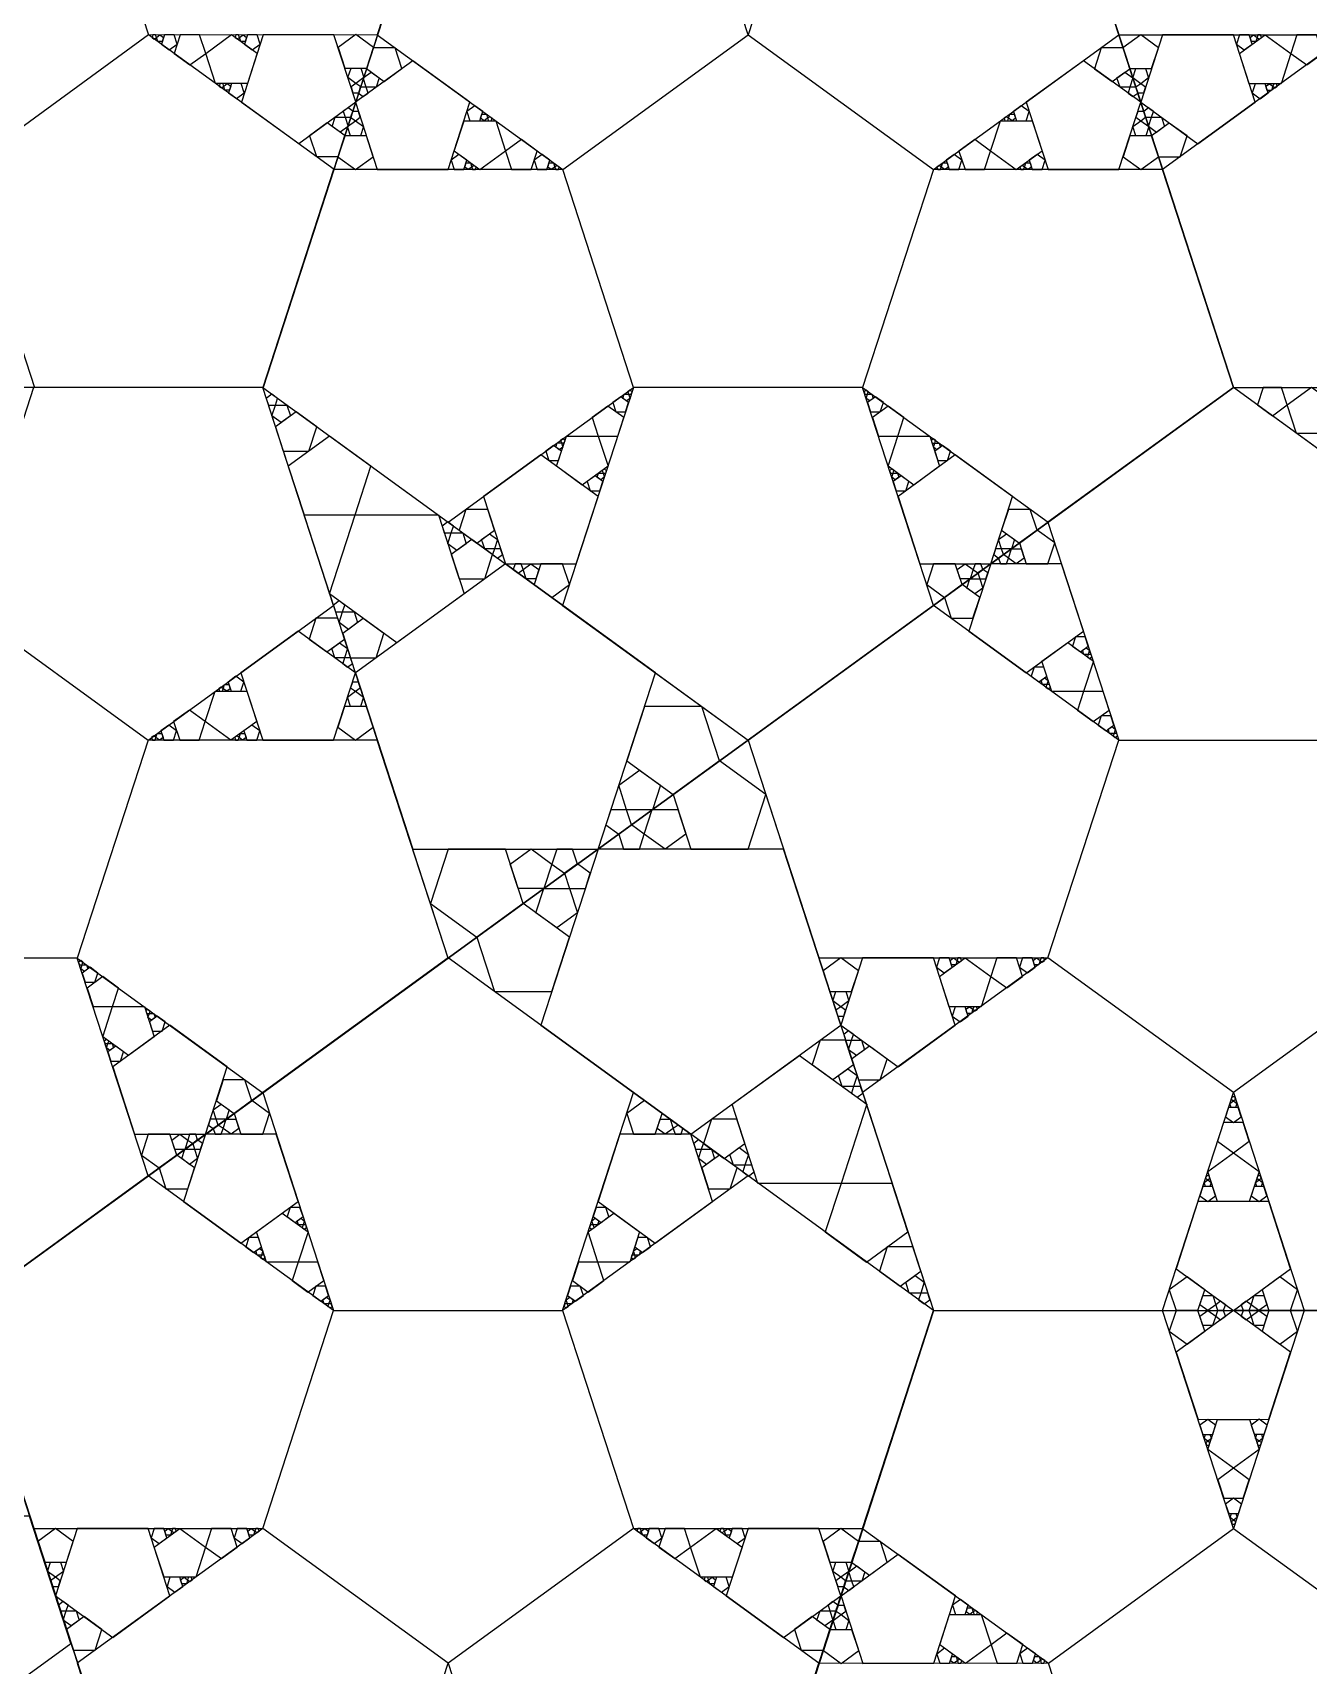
# Model space of a CAD drawing. Header units: inches. Extents: x -578 to 126, y -85 to 118.
# Drawn here: x -341.24 to -327.31, y -3.6 to 14.23 of the extents above; entities that cross this region are included whole.
import ezdxf

# ---------------------------------------------------------------- set-up
doc = ezdxf.new("R2010")
doc.units = ezdxf.units.IN
doc.header["$MEASUREMENT"] = 0
doc.layers.add('drawing', color=7, linetype='Continuous')

msp = doc.modelspace()

# ---------------------------------------------------------------- linework, layer by layer
for points in [[(-328.125, 10.356), (-342.001, 0.275), (-355.877, 10.356), (-350.577, 26.668), (-333.425, 26.668)], [(-336.7, 16.586), (-338.725, 10.356), (-345.276, 10.356), (-347.301, 16.586), (-342, 20.437)], [(-340.747, 16.586), (-339.971, 14.207), (-341.994, 12.734), (-344.02, 14.203), (-343.249, 16.584)], [(-335.449, 12.735), (-333.425, 14.206), (-331.4, 12.735), (-332.174, 10.355), (-334.676, 10.355)], [(-342.001, 7.976), (-339.976, 6.505), (-340.75, 4.125), (-343.252, 4.125), (-344.025, 6.505)], [(-328.125, 2.655), (-330.15, 4.126), (-329.376, 6.505), (-326.874, 6.505), (-326.101, 4.126)], [(-334.676, -2.105), (-336.701, -3.576), (-338.725, -2.105), (-337.952, 0.275), (-335.45, 0.275)], [(-324.85, 0.275), (-322.825, -5.956), (-328.125, -9.807), (-333.425, -5.956), (-331.401, 0.275)], [(-328.123, -2.104), (-326.097, -3.572), (-326.868, -5.953), (-329.37, -5.956), (-330.146, -3.577)]]:
    msp.add_lwpolyline(points, close=True)
at = {"layer": 'drawing'}
for points in [[(-328.125, 10.356), (-310.974, 10.356), (-305.674, 26.668), (-319.55, 36.749), (-333.425, 26.668)], [(-319.55, 36.749), (-333.425, 26.668), (-328.125, 10.356), (-310.974, 10.356), (-305.674, 26.668)], [(-333.425, 26.667), (-350.576, 26.668), (-355.876, 10.356), (-342.001, 0.274), (-328.125, 10.355)], [(-342.002, 20.436), (-347.298, 16.579), (-345.267, 10.351), (-338.716, 10.358), (-336.698, 16.59)], [(-324.85, 20.437), (-330.15, 16.587), (-328.125, 10.356), (-321.574, 10.356), (-319.55, 16.587)], [(-324.85, 20.437), (-330.15, 16.587), (-328.125, 10.356), (-321.574, 10.356), (-319.55, 16.587)], [(-339.971, 14.207), (-337.469, 14.21), (-336.698, 16.59), (-338.724, 18.059), (-340.747, 16.586)], [(-326.101, 16.587), (-328.125, 18.058), (-330.15, 16.587), (-329.376, 14.207), (-326.874, 14.207)], [(-338.725, 10.356), (-333.425, 6.505), (-328.125, 10.355), (-330.149, 16.586), (-336.7, 16.586)], [(-338.725, 10.356), (-333.425, 6.505), (-328.125, 10.355), (-330.149, 16.586), (-336.7, 16.586)], [(-333.425, 14.206), (-334.198, 16.586), (-336.7, 16.586), (-337.474, 14.206), (-335.449, 12.735)], [(-331.4, 12.735), (-329.376, 14.206), (-330.149, 16.586), (-332.652, 16.586), (-333.425, 14.206)], [(-341.994, 12.734), (-341.218, 10.355), (-338.716, 10.358), (-337.945, 12.738), (-339.971, 14.207)], [(-339.909, 14.162), (-339.885, 14.179), (-339.895, 14.207), (-339.924, 14.207), (-339.933, 14.179)], [(-339.871, 14.134), (-339.885, 14.179), (-339.847, 14.208), (-339.808, 14.179), (-339.823, 14.134)], [(-339.746, 14.044), (-339.66, 14.106), (-339.693, 14.207), (-339.799, 14.207), (-339.832, 14.106)], [(-339.52, 13.88), (-339.348, 14.005), (-339.414, 14.208), (-339.627, 14.208), (-339.692, 14.005)], [(-339.24, 13.675), (-339.348, 14.005), (-339.067, 14.21), (-338.786, 14.006), (-338.893, 13.675)], [(-339.003, 14.163), (-338.979, 14.18), (-338.988, 14.208), (-339.017, 14.208), (-339.026, 14.18)], [(-338.964, 14.135), (-338.979, 14.18), (-338.94, 14.208), (-338.901, 14.18), (-338.916, 14.135)], [(-338.332, 13.019), (-337.707, 13.474), (-337.947, 14.209), (-338.72, 14.208), (-338.958, 13.473)], [(-338.332, 13.019), (-337.707, 13.474), (-337.947, 14.209), (-338.72, 14.208), (-338.958, 13.473)], [(-338.839, 14.044), (-338.753, 14.107), (-338.786, 14.208), (-338.892, 14.208), (-338.925, 14.107)], [(-337.514, 14.069), (-337.708, 14.21), (-337.901, 14.069), (-337.827, 13.842), (-337.588, 13.842)], [(-328.944, 14.066), (-329.137, 14.207), (-329.331, 14.066), (-329.257, 13.839), (-329.018, 13.839)], [(-328.899, 14.207), (-329.137, 13.471), (-328.512, 13.017), (-327.886, 13.471), (-328.125, 14.207)], [(-328.899, 14.207), (-329.137, 13.471), (-328.512, 13.017), (-327.886, 13.471), (-328.125, 14.207)], [(-326.874, 14.207), (-328.899, 12.736), (-328.125, 10.356), (-325.623, 10.356), (-324.85, 12.736)], [(-328.059, 14.207), (-328.092, 14.106), (-328.006, 14.043), (-327.92, 14.106), (-327.953, 14.207)], [(-327.778, 14.208), (-327.498, 14.004), (-327.605, 13.674), (-327.952, 13.674), (-328.059, 14.004)], [(-327.905, 14.207), (-327.866, 14.179), (-327.881, 14.133), (-327.929, 14.133), (-327.944, 14.179)], [(-327.857, 14.207), (-327.866, 14.179), (-327.843, 14.162), (-327.819, 14.179), (-327.828, 14.207)], [(-327.432, 14.207), (-327.498, 14.004), (-327.325, 13.879), (-327.153, 14.004), (-327.219, 14.207)], [(-337.087, 13.925), (-337.713, 13.471), (-337.474, 12.735), (-336.701, 12.735), (-336.462, 13.471)], [(-337.087, 13.925), (-337.713, 13.471), (-337.474, 12.735), (-336.701, 12.735), (-336.462, 13.471)], [(-337.207, 13.839), (-337.28, 14.066), (-337.519, 14.066), (-337.593, 13.839), (-337.4, 13.698)], [(-329.376, 12.735), (-329.137, 13.471), (-329.763, 13.925), (-330.388, 13.471), (-330.149, 12.735)], [(-329.376, 12.735), (-329.137, 13.471), (-329.763, 13.925), (-330.388, 13.471), (-330.149, 12.735)], [(-329.33, 14.066), (-329.569, 14.066), (-329.643, 13.838), (-329.45, 13.698), (-329.257, 13.838)], [(-337.621, 13.74), (-337.707, 13.677), (-337.794, 13.74), (-337.761, 13.842), (-337.654, 13.842)], [(-337.486, 13.635), (-337.594, 13.635), (-337.627, 13.737), (-337.54, 13.8), (-337.453, 13.737)], [(-329.223, 13.737), (-329.256, 13.635), (-329.363, 13.635), (-329.397, 13.737), (-329.31, 13.8)], [(-329.051, 13.737), (-329.137, 13.674), (-329.224, 13.737), (-329.191, 13.839), (-329.084, 13.839)], [(-339.175, 13.63), (-339.151, 13.647), (-339.161, 13.675), (-339.19, 13.675), (-339.199, 13.647)], [(-339.137, 13.602), (-339.151, 13.647), (-339.113, 13.675), (-339.074, 13.647), (-339.089, 13.602)], [(-339.012, 13.511), (-338.926, 13.574), (-338.959, 13.675), (-339.065, 13.675), (-339.098, 13.574)], [(-337.654, 13.638), (-337.707, 13.677), (-337.761, 13.638), (-337.74, 13.575), (-337.674, 13.575)], [(-337.573, 13.572), (-337.594, 13.635), (-337.66, 13.635), (-337.68, 13.572), (-337.627, 13.533)], [(-329.19, 13.635), (-329.256, 13.635), (-329.276, 13.572), (-329.223, 13.533), (-329.17, 13.572)], [(-329.084, 13.635), (-329.137, 13.674), (-329.191, 13.635), (-329.17, 13.573), (-329.105, 13.573)], [(-327.886, 13.674), (-327.919, 13.573), (-327.833, 13.51), (-327.747, 13.573), (-327.78, 13.674)], [(-327.732, 13.674), (-327.693, 13.646), (-327.708, 13.601), (-327.756, 13.601), (-327.771, 13.646)], [(-327.684, 13.674), (-327.693, 13.646), (-327.67, 13.629), (-327.646, 13.646), (-327.655, 13.674)], [(-337.846, 13.373), (-337.826, 13.31), (-337.76, 13.31), (-337.74, 13.373), (-337.793, 13.411)], [(-336.408, 13.432), (-336.495, 13.37), (-336.462, 13.268), (-336.355, 13.268), (-336.322, 13.37)], [(-330.388, 13.268), (-330.355, 13.369), (-330.442, 13.432), (-330.528, 13.369), (-330.495, 13.268)], [(-329.084, 13.308), (-329.018, 13.308), (-328.998, 13.37), (-329.051, 13.409), (-329.105, 13.37)], [(-338.213, 13.106), (-338.139, 12.879), (-337.9, 12.879), (-337.826, 13.106), (-338.02, 13.247)], [(-337.933, 13.31), (-337.826, 13.31), (-337.793, 13.208), (-337.88, 13.145), (-337.966, 13.208)], [(-337.8, 13.205), (-337.713, 13.268), (-337.626, 13.205), (-337.659, 13.103), (-337.766, 13.103)], [(-337.766, 13.307), (-337.713, 13.268), (-337.66, 13.307), (-337.68, 13.37), (-337.746, 13.37)], [(-336.18, 13.268), (-336.073, 12.938), (-336.354, 12.734), (-336.635, 12.938), (-336.527, 13.268)], [(-336.283, 13.342), (-336.269, 13.296), (-336.307, 13.268), (-336.346, 13.296), (-336.331, 13.342)], [(-336.245, 13.313), (-336.269, 13.296), (-336.26, 13.268), (-336.23, 13.268), (-336.221, 13.296)], [(-330.496, 12.734), (-330.777, 12.938), (-330.67, 13.268), (-330.322, 13.268), (-330.215, 12.938)], [(-330.59, 13.268), (-330.581, 13.296), (-330.605, 13.313), (-330.629, 13.296), (-330.62, 13.268)], [(-330.543, 13.268), (-330.581, 13.296), (-330.566, 13.341), (-330.519, 13.341), (-330.504, 13.296)], [(-329.224, 13.205), (-329.137, 13.268), (-329.05, 13.205), (-329.083, 13.103), (-329.191, 13.103)], [(-329.19, 13.307), (-329.137, 13.268), (-329.084, 13.307), (-329.104, 13.369), (-329.17, 13.369)], [(-329.052, 13.205), (-329.018, 13.308), (-328.911, 13.308), (-328.878, 13.205), (-328.965, 13.142)], [(-328.944, 12.876), (-328.705, 12.876), (-328.631, 13.104), (-328.825, 13.244), (-329.018, 13.104)], [(-337.906, 12.876), (-337.713, 12.735), (-337.519, 12.876), (-337.593, 13.103), (-337.832, 13.103)], [(-335.9, 13.063), (-336.073, 12.938), (-336.007, 12.735), (-335.794, 12.735), (-335.728, 12.938)], [(-330.843, 12.735), (-330.777, 12.938), (-330.949, 13.063), (-331.122, 12.938), (-331.056, 12.735)], [(-329.33, 12.876), (-329.137, 12.735), (-328.944, 12.876), (-329.018, 13.103), (-329.257, 13.103)], [(-336.582, 12.899), (-336.668, 12.837), (-336.635, 12.735), (-336.528, 12.735), (-336.495, 12.837)], [(-335.675, 12.899), (-335.761, 12.837), (-335.728, 12.735), (-335.622, 12.735), (-335.589, 12.837)], [(-331.122, 12.735), (-331.089, 12.837), (-331.175, 12.899), (-331.261, 12.837), (-331.228, 12.735)], [(-330.215, 12.735), (-330.182, 12.837), (-330.268, 12.899), (-330.355, 12.837), (-330.322, 12.735)], [(-335.449, 12.735), (-337.952, 12.735), (-338.725, 10.356), (-336.701, 8.885), (-334.676, 10.355)], [(-336.457, 12.809), (-336.442, 12.763), (-336.481, 12.735), (-336.519, 12.763), (-336.504, 12.809)], [(-336.418, 12.781), (-336.442, 12.763), (-336.433, 12.735), (-336.403, 12.735), (-336.394, 12.763)], [(-335.55, 12.809), (-335.535, 12.763), (-335.574, 12.735), (-335.613, 12.763), (-335.598, 12.809)], [(-335.512, 12.781), (-335.535, 12.763), (-335.526, 12.735), (-335.497, 12.735), (-335.488, 12.763)], [(-332.174, 10.355), (-330.149, 8.885), (-328.125, 10.355), (-328.898, 12.735), (-331.4, 12.735)], [(-331.324, 12.735), (-331.315, 12.763), (-331.338, 12.78), (-331.362, 12.763), (-331.353, 12.735)], [(-331.276, 12.735), (-331.315, 12.763), (-331.3, 12.809), (-331.252, 12.809), (-331.237, 12.763)], [(-330.417, 12.735), (-330.408, 12.763), (-330.432, 12.78), (-330.456, 12.763), (-330.447, 12.735)], [(-330.369, 12.735), (-330.408, 12.763), (-330.393, 12.809), (-330.345, 12.809), (-330.331, 12.763)], [(-345.276, 10.356), (-347.301, 4.125), (-342.001, 0.274), (-336.701, 4.125), (-338.725, 10.356)], [(-345.276, 10.356), (-347.301, 4.125), (-342.001, 0.274), (-336.701, 4.125), (-338.725, 10.356)], [(-342.001, 0.275), (-336.701, -16.037), (-319.55, -16.037), (-314.249, 0.275), (-328.125, 10.356)], [(-339.976, 6.505), (-337.952, 7.976), (-338.725, 10.356), (-341.227, 10.356), (-342.001, 7.976)], [(-328.125, 10.356), (-342.001, 0.275), (-336.701, -16.037), (-319.55, -16.037), (-314.249, 0.275)], [(-334.676, 10.355), (-335.45, 7.976), (-333.425, 6.505), (-331.401, 7.976), (-332.174, 10.355)], [(-324.85, 0.275), (-322.825, 6.505), (-328.125, 10.356), (-333.425, 6.505), (-331.401, 0.275)], [(-324.85, 0.275), (-322.825, 6.505), (-328.125, 10.356), (-333.425, 6.505), (-331.401, 0.275)], [(-326.874, 6.505), (-326.101, 8.885), (-328.125, 10.356), (-330.15, 8.885), (-329.376, 6.505)], [(-327.699, 10.047), (-327.537, 10.165), (-327.599, 10.356), (-327.8, 10.356), (-327.862, 10.165)], [(-327.436, 9.853), (-327.537, 10.165), (-327.272, 10.358), (-327.007, 10.165), (-327.108, 9.853)], [(-338.663, 10.164), (-338.586, 10.164), (-338.562, 10.237), (-338.625, 10.283), (-338.687, 10.237)], [(-338.625, 10.045), (-338.586, 10.164), (-338.461, 10.164), (-338.422, 10.045), (-338.524, 9.972)], [(-334.902, 10.192), (-334.869, 10.09), (-334.762, 10.09), (-334.729, 10.192), (-334.816, 10.254)], [(-334.777, 10.282), (-334.729, 10.282), (-334.714, 10.237), (-334.753, 10.209), (-334.792, 10.237)], [(-334.738, 10.31), (-334.729, 10.282), (-334.7, 10.282), (-334.691, 10.31), (-334.715, 10.328)], [(-332.15, 10.282), (-332.121, 10.282), (-332.112, 10.31), (-332.135, 10.328), (-332.159, 10.31)], [(-332.136, 10.237), (-332.121, 10.282), (-332.073, 10.282), (-332.058, 10.237), (-332.097, 10.209)], [(-332.088, 10.09), (-331.981, 10.09), (-331.948, 10.192), (-332.034, 10.254), (-332.121, 10.192)], [(-338.5, 9.662), (-338.221, 9.662), (-338.135, 9.927), (-338.36, 10.09), (-338.586, 9.927)], [(-335.127, 10.028), (-335.062, 9.825), (-334.848, 9.825), (-334.783, 10.028), (-334.955, 10.153)], [(-332.002, 9.825), (-331.789, 9.825), (-331.723, 10.028), (-331.895, 10.153), (-332.067, 10.028)], [(-338.274, 8.967), (-337.716, 8.967), (-337.544, 9.498), (-337.995, 9.826), (-338.446, 9.498)], [(-335.409, 9.825), (-335.062, 9.825), (-334.954, 9.495), (-335.235, 9.291), (-335.516, 9.495)], [(-331.896, 9.495), (-331.789, 9.825), (-331.441, 9.825), (-331.334, 9.495), (-331.615, 9.291)], [(-335.635, 9.659), (-335.602, 9.557), (-335.496, 9.557), (-335.463, 9.659), (-335.549, 9.721)], [(-335.511, 9.75), (-335.463, 9.75), (-335.448, 9.704), (-335.487, 9.676), (-335.525, 9.704)], [(-335.472, 9.778), (-335.463, 9.75), (-335.433, 9.75), (-335.424, 9.778), (-335.448, 9.795)], [(-331.417, 9.749), (-331.387, 9.749), (-331.378, 9.777), (-331.402, 9.795), (-331.426, 9.777)], [(-331.402, 9.704), (-331.387, 9.749), (-331.34, 9.749), (-331.325, 9.704), (-331.363, 9.676)], [(-331.354, 9.557), (-331.248, 9.557), (-331.215, 9.659), (-331.301, 9.721), (-331.387, 9.659)], [(-336.314, 9.166), (-336.075, 8.43), (-335.302, 8.43), (-335.063, 9.166), (-335.688, 9.62)], [(-335.019, 9.448), (-335.009, 9.42), (-334.98, 9.42), (-334.971, 9.448), (-334.995, 9.465)], [(-331.87, 9.42), (-331.841, 9.42), (-331.832, 9.448), (-331.855, 9.465), (-331.879, 9.448)], [(-331.548, 8.43), (-330.775, 8.43), (-330.536, 9.165), (-331.162, 9.62), (-331.787, 9.165)], [(-331.548, 8.43), (-330.775, 8.43), (-330.536, 9.165), (-331.162, 9.62), (-331.787, 9.165)], [(-335.182, 9.329), (-335.149, 9.228), (-335.043, 9.228), (-335.01, 9.329), (-335.096, 9.392)], [(-335.057, 9.42), (-335.009, 9.42), (-334.995, 9.375), (-335.033, 9.347), (-335.072, 9.375)], [(-331.855, 9.375), (-331.841, 9.42), (-331.793, 9.42), (-331.778, 9.375), (-331.817, 9.347)], [(-331.808, 9.228), (-331.701, 9.228), (-331.668, 9.329), (-331.754, 9.392), (-331.84, 9.329)], [(-337.997, 8.102), (-337.716, 8.967), (-336.807, 8.967), (-336.526, 8.102), (-337.262, 7.568)], [(-336.268, 9.025), (-336.507, 9.025), (-336.581, 8.798), (-336.388, 8.657), (-336.195, 8.798)], [(-330.269, 8.798), (-330.343, 9.025), (-330.582, 9.025), (-330.656, 8.798), (-330.462, 8.657)], [(-336.743, 8.769), (-336.666, 8.769), (-336.642, 8.842), (-336.705, 8.888), (-336.767, 8.842)], [(-336.705, 8.65), (-336.666, 8.769), (-336.541, 8.769), (-336.502, 8.65), (-336.604, 8.577)], [(-336.161, 8.696), (-336.194, 8.594), (-336.301, 8.594), (-336.335, 8.696), (-336.248, 8.759)], [(-330.549, 8.594), (-330.656, 8.594), (-330.689, 8.696), (-330.602, 8.759), (-330.515, 8.696)], [(-330.15, 8.431), (-330.076, 8.658), (-330.269, 8.799), (-330.462, 8.658), (-330.389, 8.431)], [(-336.58, 8.266), (-336.301, 8.266), (-336.215, 8.531), (-336.44, 8.695), (-336.666, 8.531)], [(-336.128, 8.594), (-336.194, 8.594), (-336.215, 8.531), (-336.161, 8.493), (-336.108, 8.531)], [(-330.636, 8.531), (-330.656, 8.594), (-330.722, 8.594), (-330.742, 8.531), (-330.689, 8.493)], [(-330.496, 8.43), (-330.583, 8.493), (-330.549, 8.595), (-330.442, 8.595), (-330.409, 8.493)], [(-337.087, 5.315), (-335.063, 5.315), (-334.437, 7.24), (-336.075, 8.43), (-337.713, 7.24)], [(-337.087, 5.315), (-335.063, 5.315), (-334.437, 7.24), (-336.075, 8.43), (-337.713, 7.24)], [(-335.936, 8.329), (-335.882, 8.368), (-335.903, 8.43), (-335.969, 8.43), (-335.989, 8.368)], [(-335.849, 8.265), (-335.882, 8.368), (-335.796, 8.431), (-335.709, 8.368), (-335.742, 8.265)], [(-335.569, 8.062), (-335.376, 8.203), (-335.45, 8.43), (-335.688, 8.43), (-335.762, 8.203)], [(-331.401, 8.43), (-331.474, 8.203), (-331.281, 8.062), (-331.088, 8.203), (-331.162, 8.43)], [(-331.055, 8.43), (-330.968, 8.367), (-331.001, 8.265), (-331.108, 8.265), (-331.141, 8.367)], [(-330.002, 8.431), (-330.775, 8.431), (-331.014, 7.695), (-330.389, 7.241), (-329.763, 7.695)], [(-330.002, 8.431), (-330.775, 8.431), (-331.014, 7.695), (-330.389, 7.241), (-329.763, 7.695)], [(-330.947, 8.43), (-330.968, 8.367), (-330.914, 8.329), (-330.861, 8.367), (-330.882, 8.43)], [(-330.603, 8.431), (-330.583, 8.493), (-330.636, 8.532), (-330.689, 8.493), (-330.669, 8.431)], [(-331.281, 8.063), (-331.208, 7.836), (-330.969, 7.836), (-330.895, 8.063), (-331.088, 8.204)], [(-331.002, 8.267), (-330.894, 8.267), (-330.861, 8.165), (-330.948, 8.102), (-331.035, 8.165)], [(-330.915, 8.33), (-330.894, 8.267), (-330.828, 8.267), (-330.808, 8.33), (-330.861, 8.368)], [(-337.93, 7.907), (-337.853, 7.907), (-337.829, 7.98), (-337.891, 8.025), (-337.953, 7.98)], [(-337.892, 7.788), (-337.853, 7.907), (-337.728, 7.907), (-337.689, 7.788), (-337.79, 7.714)], [(-329.376, 6.505), (-331.401, 7.976), (-333.425, 6.505), (-332.652, 4.126), (-330.15, 4.126)], [(-337.952, 6.505), (-337.713, 7.24), (-338.339, 7.695), (-338.964, 7.24), (-338.725, 6.505)], [(-337.952, 6.505), (-337.713, 7.24), (-338.339, 7.695), (-338.964, 7.24), (-338.725, 6.505)], [(-337.906, 7.835), (-338.145, 7.835), (-338.219, 7.608), (-338.026, 7.468), (-337.832, 7.608)], [(-337.766, 7.404), (-337.487, 7.404), (-337.401, 7.669), (-337.627, 7.833), (-337.852, 7.669)], [(-337.799, 7.506), (-337.832, 7.404), (-337.939, 7.404), (-337.972, 7.506), (-337.886, 7.569)], [(-329.654, 7.366), (-329.762, 7.036), (-330.109, 7.036), (-330.216, 7.366), (-329.935, 7.57)], [(-329.743, 7.633), (-329.849, 7.633), (-329.882, 7.531), (-329.796, 7.469), (-329.71, 7.531)], [(-329.695, 7.486), (-329.71, 7.441), (-329.757, 7.441), (-329.772, 7.486), (-329.734, 7.514)], [(-337.766, 7.404), (-337.832, 7.404), (-337.852, 7.342), (-337.799, 7.303), (-337.746, 7.342)], [(-329.68, 7.441), (-329.71, 7.441), (-329.719, 7.413), (-329.695, 7.395), (-329.671, 7.413)], [(-338.964, 7.038), (-338.931, 7.139), (-339.017, 7.202), (-339.104, 7.139), (-339.071, 7.038)], [(-337.766, 7.076), (-337.713, 7.038), (-337.66, 7.076), (-337.68, 7.139), (-337.746, 7.139)], [(-330.196, 7.303), (-330.302, 7.303), (-330.335, 7.202), (-330.249, 7.14), (-330.163, 7.202)], [(-330.148, 7.157), (-330.163, 7.111), (-330.211, 7.111), (-330.225, 7.157), (-330.187, 7.185)], [(-339.072, 6.503), (-339.353, 6.707), (-339.246, 7.038), (-338.898, 7.038), (-338.791, 6.707)], [(-339.166, 7.038), (-339.157, 7.066), (-339.181, 7.083), (-339.205, 7.066), (-339.196, 7.038)], [(-339.118, 7.038), (-339.157, 7.066), (-339.142, 7.111), (-339.094, 7.111), (-339.08, 7.066)], [(-337.8, 6.975), (-337.713, 7.038), (-337.626, 6.975), (-337.659, 6.873), (-337.767, 6.873)], [(-330.134, 7.111), (-330.163, 7.111), (-330.172, 7.083), (-330.148, 7.066), (-330.124, 7.083)], [(-329.549, 7.036), (-329.762, 7.036), (-329.828, 6.833), (-329.655, 6.708), (-329.483, 6.833)], [(-339.419, 6.505), (-339.353, 6.708), (-339.525, 6.833), (-339.698, 6.708), (-339.632, 6.505)], [(-337.906, 6.645), (-337.713, 6.505), (-337.52, 6.645), (-337.593, 6.873), (-337.832, 6.873)], [(-333.738, 6.277), (-333.931, 6.872), (-334.557, 6.872), (-334.75, 6.278), (-334.244, 5.91)], [(-339.698, 6.505), (-339.665, 6.606), (-339.751, 6.669), (-339.837, 6.606), (-339.804, 6.505)], [(-338.791, 6.505), (-338.758, 6.606), (-338.844, 6.669), (-338.93, 6.606), (-338.898, 6.505)], [(-329.463, 6.771), (-329.569, 6.771), (-329.602, 6.669), (-329.516, 6.607), (-329.43, 6.669)], [(-329.415, 6.624), (-329.429, 6.578), (-329.477, 6.578), (-329.492, 6.624), (-329.453, 6.652)], [(-340.75, 4.125), (-338.725, 2.654), (-336.701, 4.125), (-337.474, 6.505), (-339.976, 6.505)], [(-339.9, 6.505), (-339.891, 6.533), (-339.914, 6.55), (-339.938, 6.533), (-339.929, 6.505)], [(-339.852, 6.505), (-339.891, 6.533), (-339.876, 6.578), (-339.828, 6.578), (-339.813, 6.533)], [(-338.993, 6.505), (-338.984, 6.533), (-339.008, 6.55), (-339.031, 6.533), (-339.022, 6.505)], [(-338.945, 6.505), (-338.984, 6.533), (-338.969, 6.578), (-338.921, 6.578), (-338.907, 6.533)], [(-329.4, 6.578), (-329.429, 6.578), (-329.439, 6.551), (-329.415, 6.533), (-329.391, 6.551)], [(-333.425, 5.315), (-333.232, 5.91), (-333.738, 6.278), (-334.244, 5.91), (-334.051, 5.315)], [(-334.47, 5.744), (-334.751, 5.744), (-334.838, 6.011), (-334.611, 6.176), (-334.383, 6.011)], [(-334.698, 5.58), (-334.751, 5.744), (-334.924, 5.744), (-334.977, 5.58), (-334.837, 5.479)], [(-334.331, 5.314), (-334.559, 5.479), (-334.472, 5.747), (-334.191, 5.747), (-334.104, 5.479)], [(-334.612, 5.315), (-334.559, 5.479), (-334.698, 5.581), (-334.838, 5.479), (-334.784, 5.315)], [(-336.701, 5.315), (-336.894, 4.72), (-336.388, 4.352), (-335.882, 4.72), (-336.075, 5.315)], [(-335.795, 5.316), (-335.567, 5.151), (-335.654, 4.884), (-335.935, 4.884), (-336.022, 5.151)], [(-333.039, 5.315), (-335.063, 5.315), (-335.689, 3.39), (-334.051, 2.2), (-332.413, 3.39)], [(-335.514, 5.315), (-335.567, 5.151), (-335.428, 5.05), (-335.288, 5.151), (-335.342, 5.315)], [(-335.428, 5.05), (-335.375, 4.886), (-335.202, 4.886), (-335.149, 5.05), (-335.289, 5.152)], [(-335.656, 4.886), (-335.375, 4.886), (-335.288, 4.619), (-335.515, 4.454), (-335.743, 4.619)], [(-336.388, 4.353), (-336.195, 3.758), (-335.569, 3.758), (-335.376, 4.353), (-335.882, 4.721)], [(-343.252, 4.125), (-344.025, 1.745), (-342.001, 0.274), (-339.977, 1.745), (-340.75, 4.125)], [(-331.401, 0.275), (-336.701, 4.126), (-342.001, 0.275), (-339.977, -5.956), (-333.425, -5.956)], [(-331.401, 0.275), (-336.701, 4.126), (-342.001, 0.275), (-339.977, -5.956), (-333.425, -5.956)], [(-335.45, 0.275), (-334.676, 2.655), (-336.701, 4.126), (-338.725, 2.655), (-337.952, 0.275)], [(-332.22, 3.985), (-332.413, 4.126), (-332.606, 3.985), (-332.533, 3.758), (-332.294, 3.758)], [(-332.174, 4.126), (-332.413, 3.39), (-331.787, 2.936), (-331.162, 3.39), (-331.401, 4.126)], [(-332.174, 4.126), (-332.413, 3.39), (-331.787, 2.936), (-331.162, 3.39), (-331.401, 4.126)], [(-330.15, 4.126), (-332.174, 2.655), (-331.401, 0.275), (-328.899, 0.275), (-328.125, 2.655)], [(-331.335, 4.126), (-331.368, 4.024), (-331.282, 3.962), (-331.196, 4.024), (-331.229, 4.126)], [(-331.054, 4.127), (-330.773, 3.923), (-330.88, 3.593), (-331.228, 3.593), (-331.335, 3.923)], [(-331.181, 4.126), (-331.142, 4.098), (-331.157, 4.052), (-331.205, 4.052), (-331.219, 4.098)], [(-331.133, 4.126), (-331.142, 4.098), (-331.118, 4.08), (-331.095, 4.098), (-331.104, 4.126)], [(-330.707, 4.126), (-330.773, 3.923), (-330.601, 3.798), (-330.428, 3.923), (-330.494, 4.126)], [(-330.428, 4.126), (-330.461, 4.024), (-330.375, 3.962), (-330.289, 4.024), (-330.322, 4.126)], [(-330.274, 4.126), (-330.236, 4.098), (-330.25, 4.052), (-330.298, 4.052), (-330.313, 4.098)], [(-330.226, 4.126), (-330.236, 4.098), (-330.212, 4.08), (-330.188, 4.098), (-330.197, 4.126)], [(-328.125, 2.655), (-327.352, 0.275), (-324.85, 0.275), (-324.076, 2.655), (-326.101, 4.126)], [(-340.726, 4.052), (-340.697, 4.052), (-340.688, 4.08), (-340.711, 4.097), (-340.735, 4.08)], [(-340.711, 4.007), (-340.697, 4.052), (-340.649, 4.052), (-340.634, 4.007), (-340.673, 3.978)], [(-340.664, 3.86), (-340.557, 3.86), (-340.524, 3.961), (-340.61, 4.024), (-340.696, 3.961)], [(-340.577, 3.595), (-340.364, 3.595), (-340.299, 3.797), (-340.471, 3.923), (-340.643, 3.797)], [(-332.326, 3.656), (-332.413, 3.593), (-332.5, 3.656), (-332.467, 3.758), (-332.359, 3.758)], [(-340.472, 3.264), (-340.364, 3.595), (-340.017, 3.595), (-339.91, 3.264), (-340.191, 3.06)], [(-332.36, 3.554), (-332.413, 3.593), (-332.466, 3.554), (-332.446, 3.491), (-332.38, 3.491)], [(-331.162, 3.593), (-331.195, 3.491), (-331.109, 3.429), (-331.022, 3.491), (-331.055, 3.593)], [(-331.008, 3.593), (-330.969, 3.565), (-330.984, 3.519), (-331.032, 3.519), (-331.046, 3.565)], [(-330.96, 3.593), (-330.969, 3.565), (-330.945, 3.548), (-330.921, 3.565), (-330.931, 3.593)], [(-340.124, 2.2), (-339.351, 2.2), (-339.112, 2.935), (-339.738, 3.39), (-340.363, 2.935)], [(-340.124, 2.2), (-339.351, 2.2), (-339.112, 2.935), (-339.738, 3.39), (-340.363, 2.935)], [(-339.993, 3.519), (-339.963, 3.519), (-339.954, 3.547), (-339.978, 3.564), (-340.002, 3.547)], [(-339.978, 3.474), (-339.963, 3.519), (-339.915, 3.519), (-339.901, 3.474), (-339.939, 3.446)], [(-339.93, 3.327), (-339.824, 3.327), (-339.791, 3.428), (-339.877, 3.491), (-339.963, 3.428)], [(-340.446, 3.19), (-340.417, 3.19), (-340.407, 3.218), (-340.431, 3.235), (-340.455, 3.218)], [(-332.36, 3.226), (-332.639, 3.226), (-332.725, 2.961), (-332.499, 2.797), (-332.274, 2.961)], [(-332.36, 3.226), (-332.294, 3.226), (-332.274, 3.289), (-332.327, 3.328), (-332.38, 3.289)], [(-332.327, 3.124), (-332.294, 3.226), (-332.187, 3.226), (-332.154, 3.124), (-332.24, 3.061)], [(-340.431, 3.144), (-340.417, 3.19), (-340.369, 3.19), (-340.354, 3.144), (-340.393, 3.116)], [(-340.383, 2.998), (-340.277, 2.998), (-340.244, 3.099), (-340.33, 3.162), (-340.416, 3.099)], [(-332.129, 2.528), (-332.41, 1.663), (-333.319, 1.663), (-333.6, 2.528), (-332.864, 3.062)], [(-332.22, 2.795), (-331.981, 2.795), (-331.907, 3.022), (-332.1, 3.163), (-332.294, 3.022)], [(-332.234, 2.842), (-332.273, 2.723), (-332.398, 2.723), (-332.437, 2.842), (-332.336, 2.916)], [(-338.845, 2.567), (-338.919, 2.795), (-339.158, 2.795), (-339.231, 2.567), (-339.038, 2.427)], [(-332.196, 2.723), (-332.273, 2.723), (-332.297, 2.65), (-332.235, 2.605), (-332.173, 2.65)], [(-339.125, 2.364), (-339.232, 2.364), (-339.265, 2.466), (-339.178, 2.529), (-339.091, 2.466)], [(-338.725, 2.2), (-338.652, 2.427), (-338.845, 2.568), (-339.038, 2.427), (-338.964, 2.2)], [(-334.557, 2.568), (-334.75, 2.427), (-334.676, 2.2), (-334.438, 2.2), (-334.364, 2.427)], [(-328.164, 2.536), (-328.125, 2.564), (-328.087, 2.536), (-328.101, 2.491), (-328.149, 2.491)], [(-328.149, 2.582), (-328.125, 2.564), (-328.101, 2.582), (-328.111, 2.61), (-328.14, 2.61)], [(-339.212, 2.301), (-339.232, 2.364), (-339.298, 2.364), (-339.318, 2.301), (-339.265, 2.262)], [(-339.071, 2.2), (-339.158, 2.263), (-339.125, 2.365), (-339.018, 2.365), (-338.985, 2.263)], [(-334.277, 2.365), (-334.244, 2.263), (-334.33, 2.2), (-334.417, 2.263), (-334.384, 2.365)], [(-333.546, 2.364), (-333.825, 2.364), (-333.911, 2.099), (-333.686, 1.935), (-333.46, 2.099)], [(-328.298, 2.124), (-328.125, 1.999), (-327.953, 2.124), (-328.019, 2.327), (-328.232, 2.327)], [(-328.211, 2.39), (-328.125, 2.327), (-328.039, 2.39), (-328.072, 2.491), (-328.178, 2.491)], [(-339.977, 2.2), (-340.05, 1.972), (-339.857, 1.832), (-339.664, 1.972), (-339.738, 2.2)], [(-339.63, 2.2), (-339.544, 2.137), (-339.577, 2.035), (-339.684, 2.035), (-339.717, 2.137)], [(-338.578, 2.2), (-339.351, 2.2), (-339.59, 1.465), (-338.964, 1.01), (-338.339, 1.465)], [(-338.578, 2.2), (-339.351, 2.2), (-339.59, 1.465), (-338.964, 1.01), (-338.339, 1.465)], [(-339.523, 2.2), (-339.544, 2.137), (-339.49, 2.098), (-339.437, 2.137), (-339.457, 2.2)], [(-339.179, 2.2), (-339.158, 2.263), (-339.212, 2.301), (-339.265, 2.263), (-339.244, 2.2)], [(-333.812, 1.465), (-334.051, 2.2), (-334.824, 2.2), (-335.063, 1.465), (-334.438, 1.01)], [(-334.19, 2.301), (-334.244, 2.263), (-334.223, 2.2), (-334.157, 2.2), (-334.137, 2.263)], [(-339.857, 1.832), (-339.783, 1.605), (-339.544, 1.605), (-339.47, 1.832), (-339.664, 1.973)], [(-339.577, 2.036), (-339.47, 2.036), (-339.437, 1.934), (-339.524, 1.871), (-339.61, 1.934)], [(-339.49, 2.099), (-339.47, 2.036), (-339.404, 2.036), (-339.384, 2.099), (-339.437, 2.138)], [(-333.998, 2.036), (-333.932, 2.036), (-333.911, 2.099), (-333.965, 2.138), (-334.018, 2.099)], [(-333.965, 1.934), (-333.932, 2.036), (-333.824, 2.036), (-333.791, 1.934), (-333.878, 1.871)], [(-333.858, 1.605), (-333.619, 1.605), (-333.545, 1.832), (-333.738, 1.973), (-333.931, 1.832)], [(-333.421, 1.98), (-333.46, 1.861), (-333.585, 1.861), (-333.624, 1.98), (-333.522, 2.054)], [(-328.406, 1.795), (-328.125, 1.999), (-327.844, 1.795), (-327.952, 1.465), (-328.299, 1.465)], [(-333.383, 1.861), (-333.46, 1.861), (-333.484, 1.788), (-333.421, 1.743), (-333.359, 1.788)], [(-337.952, 0.275), (-339.977, 1.746), (-342.001, 0.275), (-341.228, -2.105), (-338.725, -2.105)], [(-334.676, -2.105), (-332.174, -2.105), (-331.401, 0.275), (-333.425, 1.746), (-335.45, 0.275)], [(-331.852, 1.663), (-332.41, 1.663), (-332.582, 1.133), (-332.131, 0.805), (-331.68, 1.133)], [(-328.492, 1.527), (-328.405, 1.465), (-328.319, 1.527), (-328.352, 1.629), (-328.459, 1.629)], [(-328.444, 1.674), (-328.405, 1.702), (-328.367, 1.674), (-328.381, 1.629), (-328.429, 1.629)], [(-328.429, 1.719), (-328.405, 1.702), (-328.382, 1.719), (-328.391, 1.747), (-328.42, 1.747)], [(-327.931, 1.527), (-327.845, 1.465), (-327.759, 1.527), (-327.792, 1.629), (-327.898, 1.629)], [(-327.884, 1.674), (-327.845, 1.702), (-327.806, 1.674), (-327.821, 1.629), (-327.869, 1.629)], [(-327.869, 1.719), (-327.845, 1.702), (-327.821, 1.719), (-327.83, 1.747), (-327.86, 1.747)], [(-328.751, 0.729), (-328.125, 0.275), (-327.5, 0.729), (-327.739, 1.465), (-328.512, 1.465)], [(-328.751, 0.729), (-328.125, 0.275), (-327.5, 0.729), (-327.739, 1.465), (-328.512, 1.465)], [(-338.23, 1.135), (-338.337, 0.805), (-338.685, 0.805), (-338.792, 1.135), (-338.511, 1.34)], [(-338.318, 1.402), (-338.425, 1.402), (-338.458, 1.301), (-338.372, 1.238), (-338.285, 1.301)], [(-338.271, 1.256), (-338.285, 1.21), (-338.333, 1.21), (-338.348, 1.256), (-338.309, 1.284)], [(-334.717, 0.805), (-335.064, 0.805), (-335.172, 1.135), (-334.891, 1.34), (-334.61, 1.135)], [(-335.069, 1.21), (-335.117, 1.21), (-335.131, 1.256), (-335.093, 1.284), (-335.054, 1.256)], [(-334.944, 1.301), (-334.977, 1.402), (-335.083, 1.402), (-335.116, 1.301), (-335.03, 1.238)], [(-338.772, 1.073), (-338.878, 1.073), (-338.911, 0.972), (-338.825, 0.909), (-338.739, 0.972)], [(-338.256, 1.21), (-338.285, 1.21), (-338.294, 1.182), (-338.271, 1.165), (-338.247, 1.182)], [(-335.107, 1.182), (-335.117, 1.21), (-335.146, 1.21), (-335.155, 1.182), (-335.131, 1.165)], [(-334.491, 0.972), (-334.524, 1.073), (-334.63, 1.073), (-334.663, 0.972), (-334.577, 0.909)], [(-338.724, 0.926), (-338.739, 0.881), (-338.786, 0.881), (-338.801, 0.926), (-338.762, 0.954)], [(-334.615, 0.881), (-334.663, 0.881), (-334.678, 0.926), (-334.639, 0.954), (-334.601, 0.926)], [(-331.626, 0.969), (-331.905, 0.969), (-331.991, 0.704), (-331.766, 0.54), (-331.54, 0.704)], [(-338.709, 0.881), (-338.739, 0.881), (-338.748, 0.853), (-338.724, 0.836), (-338.7, 0.853)], [(-338.124, 0.805), (-338.337, 0.805), (-338.403, 0.603), (-338.231, 0.477), (-338.059, 0.603)], [(-334.999, 0.603), (-335.064, 0.805), (-335.277, 0.805), (-335.343, 0.603), (-335.171, 0.477)], [(-334.654, 0.853), (-334.663, 0.881), (-334.693, 0.881), (-334.702, 0.853), (-334.678, 0.836)], [(-338.038, 0.54), (-338.145, 0.54), (-338.178, 0.439), (-338.091, 0.376), (-338.005, 0.439)], [(-335.224, 0.439), (-335.257, 0.54), (-335.364, 0.54), (-335.396, 0.439), (-335.31, 0.376)], [(-331.501, 0.585), (-331.54, 0.466), (-331.665, 0.466), (-331.704, 0.585), (-331.602, 0.659)], [(-328.631, 0.643), (-328.825, 0.502), (-328.751, 0.275), (-328.512, 0.275), (-328.438, 0.502)], [(-327.5, 0.275), (-327.426, 0.502), (-327.619, 0.643), (-327.812, 0.502), (-327.739, 0.275)], [(-337.99, 0.393), (-338.005, 0.348), (-338.053, 0.348), (-338.068, 0.393), (-338.029, 0.421)], [(-335.349, 0.348), (-335.397, 0.348), (-335.411, 0.393), (-335.373, 0.421), (-335.334, 0.393)], [(-331.463, 0.466), (-331.54, 0.466), (-331.563, 0.393), (-331.501, 0.348), (-331.439, 0.393)], [(-328.351, 0.439), (-328.318, 0.337), (-328.405, 0.274), (-328.492, 0.337), (-328.458, 0.439)], [(-328.265, 0.376), (-328.318, 0.337), (-328.298, 0.275), (-328.232, 0.275), (-328.211, 0.337)], [(-327.953, 0.275), (-327.933, 0.337), (-327.986, 0.376), (-328.039, 0.337), (-328.019, 0.275)], [(-327.846, 0.274), (-327.933, 0.337), (-327.899, 0.439), (-327.792, 0.439), (-327.759, 0.337)], [(-337.976, 0.348), (-338.005, 0.348), (-338.014, 0.32), (-337.99, 0.303), (-337.967, 0.32)], [(-335.388, 0.32), (-335.397, 0.348), (-335.426, 0.348), (-335.435, 0.32), (-335.411, 0.303)], [(-331.402, 0.273), (-333.419, -5.96), (-328.115, -9.805), (-322.819, -5.949), (-324.85, 0.28)], [(-328.123, -2.104), (-328.899, 0.275), (-331.402, 0.273), (-332.172, -2.108), (-330.146, -3.577)], [(-328.751, 0.276), (-328.825, 0.048), (-328.632, -0.092), (-328.438, 0.049), (-328.513, 0.276)], [(-327.5, -0.178), (-328.126, 0.276), (-328.751, -0.179), (-328.511, -0.914), (-327.738, -0.913)], [(-327.5, -0.178), (-328.126, 0.276), (-328.751, -0.179), (-328.511, -0.914), (-327.738, -0.913)], [(-328.405, 0.276), (-328.318, 0.213), (-328.352, 0.111), (-328.459, 0.111), (-328.492, 0.213)], [(-328.298, 0.276), (-328.318, 0.213), (-328.265, 0.175), (-328.212, 0.213), (-328.232, 0.276)], [(-326.097, -3.572), (-324.074, -2.099), (-324.85, 0.28), (-327.353, 0.277), (-328.123, -2.104)], [(-327.986, 0.175), (-327.933, 0.214), (-327.954, 0.276), (-328.019, 0.276), (-328.04, 0.214)], [(-327.9, 0.112), (-327.933, 0.214), (-327.846, 0.277), (-327.76, 0.214), (-327.793, 0.112)], [(-327.619, -0.091), (-327.426, 0.05), (-327.5, 0.277), (-327.739, 0.277), (-327.813, 0.049)], [(-328.319, -0.977), (-328.405, -0.914), (-328.491, -0.977), (-328.458, -1.078), (-328.351, -1.078)], [(-327.843, -1.244), (-328.124, -1.448), (-328.405, -1.244), (-328.298, -0.914), (-327.951, -0.914)], [(-327.758, -0.976), (-327.844, -0.913), (-327.931, -0.976), (-327.898, -1.077), (-327.791, -1.077)], [(-328.366, -1.123), (-328.405, -1.152), (-328.443, -1.123), (-328.429, -1.078), (-328.381, -1.078)], [(-328.381, -1.169), (-328.405, -1.152), (-328.428, -1.169), (-328.419, -1.197), (-328.39, -1.197)], [(-327.806, -1.123), (-327.844, -1.151), (-327.883, -1.123), (-327.868, -1.077), (-327.82, -1.077)], [(-327.82, -1.168), (-327.844, -1.151), (-327.868, -1.168), (-327.859, -1.196), (-327.83, -1.196)], [(-327.952, -1.573), (-328.124, -1.448), (-328.296, -1.574), (-328.23, -1.776), (-328.017, -1.776)], [(-328.038, -1.839), (-328.124, -1.776), (-328.21, -1.839), (-328.177, -1.94), (-328.07, -1.94)], [(-328.085, -1.985), (-328.123, -2.013), (-328.162, -1.985), (-328.147, -1.94), (-328.1, -1.94)], [(-343.182, -3.36), (-342.001, -4.218), (-340.819, -3.36), (-341.271, -1.971), (-342.731, -1.971)], [(-340.795, -2.246), (-340.989, -2.105), (-341.182, -2.246), (-341.108, -2.473), (-340.869, -2.473)], [(-340.75, -2.105), (-340.989, -2.84), (-340.363, -3.295), (-339.738, -2.84), (-339.977, -2.105)], [(-340.75, -2.105), (-340.989, -2.84), (-340.363, -3.295), (-339.738, -2.84), (-339.977, -2.105)], [(-338.725, -2.105), (-340.75, -3.576), (-339.977, -5.956), (-337.474, -5.956), (-336.701, -3.576)], [(-339.911, -2.105), (-339.944, -2.206), (-339.857, -2.269), (-339.771, -2.206), (-339.804, -2.105)], [(-339.63, -2.104), (-339.349, -2.308), (-339.456, -2.638), (-339.803, -2.638), (-339.911, -2.308)], [(-339.756, -2.105), (-339.718, -2.133), (-339.733, -2.178), (-339.78, -2.178), (-339.795, -2.133)], [(-339.709, -2.105), (-339.718, -2.133), (-339.694, -2.15), (-339.67, -2.133), (-339.679, -2.105)], [(-339.283, -2.105), (-339.349, -2.308), (-339.176, -2.433), (-339.004, -2.308), (-339.07, -2.105)], [(-339.004, -2.105), (-339.037, -2.206), (-338.951, -2.269), (-338.865, -2.206), (-338.898, -2.105)], [(-338.85, -2.105), (-338.811, -2.133), (-338.826, -2.178), (-338.874, -2.178), (-338.889, -2.133)], [(-338.802, -2.105), (-338.811, -2.133), (-338.787, -2.15), (-338.764, -2.133), (-338.773, -2.105)], [(-336.701, -3.576), (-335.928, -5.956), (-333.425, -5.956), (-332.652, -3.576), (-334.676, -2.105)], [(-334.614, -2.15), (-334.591, -2.133), (-334.6, -2.105), (-334.629, -2.105), (-334.638, -2.133)], [(-334.576, -2.178), (-334.591, -2.133), (-334.552, -2.105), (-334.513, -2.133), (-334.528, -2.178)], [(-334.451, -2.269), (-334.365, -2.206), (-334.398, -2.105), (-334.504, -2.105), (-334.537, -2.206)], [(-334.225, -2.433), (-334.053, -2.308), (-334.119, -2.105), (-334.332, -2.105), (-334.398, -2.308)], [(-333.946, -2.638), (-334.053, -2.308), (-333.772, -2.104), (-333.491, -2.308), (-333.598, -2.638)], [(-333.708, -2.15), (-333.684, -2.133), (-333.693, -2.105), (-333.722, -2.105), (-333.732, -2.133)], [(-333.669, -2.178), (-333.684, -2.133), (-333.645, -2.105), (-333.607, -2.133), (-333.621, -2.178)], [(-333.039, -3.295), (-332.413, -2.84), (-332.652, -2.105), (-333.425, -2.105), (-333.664, -2.84)], [(-333.039, -3.295), (-332.413, -2.84), (-332.652, -2.105), (-333.425, -2.105), (-333.664, -2.84)], [(-333.544, -2.269), (-333.458, -2.206), (-333.491, -2.105), (-333.598, -2.105), (-333.631, -2.206)], [(-332.22, -2.246), (-332.413, -2.105), (-332.606, -2.246), (-332.533, -2.473), (-332.294, -2.473)], [(-328.1, -2.031), (-328.123, -2.013), (-328.147, -2.031), (-328.138, -2.059), (-328.109, -2.059)], [(-331.905, -2.475), (-331.979, -2.248), (-332.218, -2.249), (-332.291, -2.476), (-332.098, -2.616)], [(-340.902, -2.575), (-340.989, -2.638), (-341.076, -2.575), (-341.042, -2.473), (-340.935, -2.473)], [(-332.326, -2.575), (-332.413, -2.638), (-332.5, -2.575), (-332.467, -2.473), (-332.359, -2.473)], [(-331.785, -2.389), (-332.41, -2.844), (-332.171, -3.579), (-331.397, -3.578), (-331.159, -2.842)], [(-340.936, -2.677), (-340.989, -2.638), (-341.042, -2.677), (-341.022, -2.739), (-340.956, -2.739)], [(-339.738, -2.638), (-339.77, -2.739), (-339.684, -2.802), (-339.598, -2.739), (-339.631, -2.638)], [(-339.583, -2.638), (-339.545, -2.666), (-339.559, -2.711), (-339.607, -2.711), (-339.622, -2.666)], [(-339.536, -2.638), (-339.545, -2.666), (-339.521, -2.683), (-339.497, -2.666), (-339.506, -2.638)], [(-333.881, -2.683), (-333.857, -2.666), (-333.866, -2.638), (-333.896, -2.638), (-333.905, -2.666)], [(-333.842, -2.711), (-333.857, -2.666), (-333.818, -2.638), (-333.78, -2.666), (-333.795, -2.711)], [(-333.717, -2.802), (-333.631, -2.739), (-333.664, -2.638), (-333.771, -2.638), (-333.804, -2.739)], [(-332.36, -2.677), (-332.413, -2.638), (-332.466, -2.677), (-332.446, -2.739), (-332.38, -2.739)], [(-332.184, -2.68), (-332.292, -2.68), (-332.325, -2.578), (-332.238, -2.515), (-332.151, -2.577)], [(-332.271, -2.742), (-332.292, -2.68), (-332.357, -2.68), (-332.378, -2.742), (-332.324, -2.781)], [(-340.936, -3.004), (-340.87, -3.004), (-340.849, -2.942), (-340.903, -2.903), (-340.956, -2.942)], [(-340.903, -3.106), (-340.87, -3.004), (-340.762, -3.004), (-340.729, -3.106), (-340.816, -3.17)], [(-332.639, -3.004), (-332.532, -3.004), (-332.499, -3.106), (-332.586, -3.17), (-332.673, -3.106)], [(-332.552, -2.942), (-332.532, -3.004), (-332.466, -3.004), (-332.446, -2.942), (-332.499, -2.903)], [(-332.464, -3.008), (-332.41, -3.046), (-332.357, -3.008), (-332.377, -2.945), (-332.443, -2.945)], [(-331.106, -2.881), (-331.192, -2.944), (-331.159, -3.045), (-331.053, -3.045), (-331.02, -2.944)], [(-330.981, -2.971), (-330.966, -3.017), (-331.005, -3.045), (-331.043, -3.017), (-331.029, -2.971)], [(-330.942, -3), (-330.966, -3.017), (-330.957, -3.045), (-330.928, -3.045), (-330.919, -3.017)], [(-340.795, -3.435), (-340.556, -3.435), (-340.483, -3.208), (-340.676, -3.068), (-340.869, -3.208)], [(-332.919, -3.208), (-332.845, -3.435), (-332.606, -3.435), (-332.533, -3.208), (-332.726, -3.068)], [(-332.497, -3.109), (-332.41, -3.046), (-332.323, -3.109), (-332.356, -3.211), (-332.464, -3.211)], [(-330.878, -3.045), (-330.77, -3.375), (-331.051, -3.579), (-331.332, -3.375), (-331.225, -3.045)], [(-332.603, -3.439), (-332.41, -3.579), (-332.216, -3.438), (-332.291, -3.211), (-332.53, -3.212)], [(-330.598, -3.249), (-330.77, -3.375), (-330.704, -3.577), (-330.491, -3.577), (-330.425, -3.374)], [(-331.279, -3.414), (-331.365, -3.477), (-331.332, -3.578), (-331.225, -3.578), (-331.192, -3.477)], [(-331.153, -3.504), (-331.139, -3.55), (-331.177, -3.578), (-331.216, -3.55), (-331.201, -3.504)], [(-331.115, -3.533), (-331.139, -3.55), (-331.13, -3.578), (-331.1, -3.578), (-331.091, -3.55)], [(-330.372, -3.413), (-330.458, -3.476), (-330.425, -3.577), (-330.319, -3.577), (-330.286, -3.476)], [(-330.247, -3.503), (-330.232, -3.549), (-330.271, -3.577), (-330.309, -3.549), (-330.295, -3.504)], [(-330.208, -3.532), (-330.232, -3.549), (-330.223, -3.577), (-330.194, -3.577), (-330.185, -3.549)], [(-330.146, -3.577), (-332.649, -3.579), (-333.419, -5.96), (-331.393, -7.429), (-329.37, -5.956)]]:
    msp.add_lwpolyline(points, close=True, dxfattribs=at)

doc.saveas('drawing.dxf')
